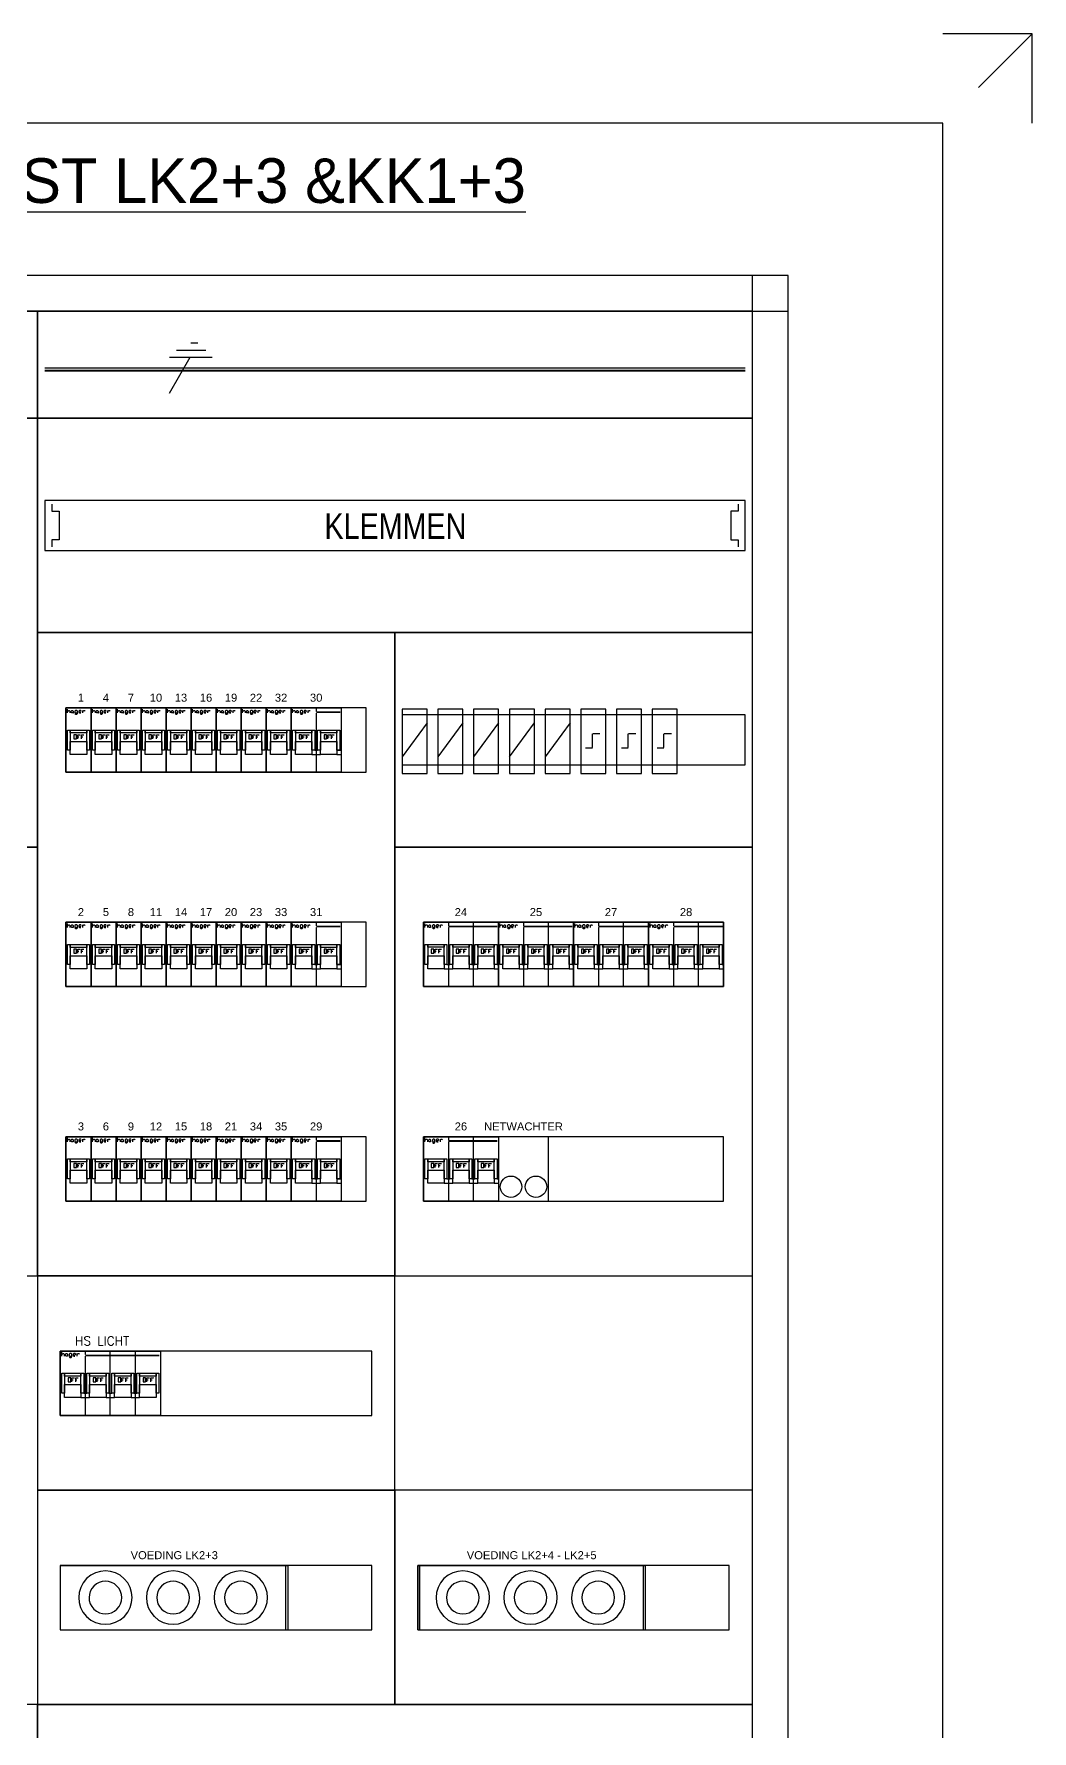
# Model space of a CAD drawing. Header units: millimetres. Extents: x 0 to 420, y 0 to 297.
# Drawn here: x 308.3 to 420, y 107 to 297 of the extents above; entities that cross this region are included whole.
import ezdxf
from ezdxf.enums import TextEntityAlignment as Align

# ---------------------------------------------------------------- set-up
doc = ezdxf.new("R2010")
doc.units = ezdxf.units.MM
doc.layers.get('0').update_dxf_attribs({"linetype": 'CONTINUOUS'})
for name, color, linetype in [('00kad018', 1, 'CONTINUOUS'), ('00kad070', 5, 'CONTINUOUS'), ('BL$2----_KADER', 7, 'CONTINUOUS'), ('KAST AANZICHT', 1, 'CONTINUOUS'), ('Kast-aanzicht', 1, 'CONTINUOUS')]:
    doc.layers.add(name, color=color, linetype=linetype)
doc.styles.add('BURO-050', font='BUROFONT.shx', dxfattribs={"height": 5})
doc.styles.add('GREEN', font='txt')
doc.styles.add('NOOTER', font='arial.ttf')
doc.styles.add('ROMANS', font='romans', dxfattribs={"height": 2})

# ---------------------------------------------------------------- blocks, each defined once
blk = doc.blocks.new('a3-windesheim-hor')
at = {"layer": '00kad018', "color": 1}
for p, q in [((420, 297), (410, 297)), ((420, 297), (414, 291)), ((420, 287), (420, 297))]:
    blk.add_line(p, q, dxfattribs=at)
at = {"layer": '00kad070', "color": 5}
for p, q in [((410, 287), (20, 287)), ((410, 10), (410, 287))]:
    blk.add_line(p, q, dxfattribs=at)
blk = doc.blocks.new('HAG08')
at = {"color": 0}
for p, q in [((-16.5, -3.5), (-16.5, -0.8)), ((-16.5, -0.8), (-16.5, -0.8)), ((-16.5, -2.6), (-15.6, -1.7)), ((-15.6, -1.7), (-15.2, -1.7)), ((-15.2, -1.7), (-14.7, -2.2)), ((-14.7, -2.2), (-14.7, -3.5)), ((-14.7, -3.5), (-14.7, -3.5)), ((-13.8, -2.2), (-13.4, -1.7)), ((-13.8, -3.1), (-13.8, -2.2)), ((-13.4, -3.5), (-13.8, -3.1)), ((-13.4, -1.7), (-13, -1.7)), ((-13, -3.5), (-13.4, -3.5)), ((-13, -1.7), (-12.5, -2.2)), ((-12.5, -3.1), (-13, -3.5)), ((-12.5, -2.2), (-12.5, -3.1)), ((-12.5, -3.1), (-12.1, -3.5)), ((-12.1, -3.5), (-12.1, -3.5)), ((-10.7, -1.7), (-11.2, -2.2)), ((-11.2, -2.2), (-11.2, -3.1)), ((-11.2, -3.1), (-10.7, -3.5)), ((-11.2, -3.9), (-10.7, -4.4)), ((-9.9, -1.7), (-10.7, -1.7)), ((-10.7, -3.5), (-9.4, -3.5)), ((-10.7, -4.4), (-9.9, -4.4)), ((-9.4, -2.2), (-9.9, -1.7)), ((-9.9, -4.4), (-9.4, -3.9)), ((-9.4, -3.9), (-9.4, -2.2)), ((-9.4, -3.5), (-9.4, -3.5)), ((-8.1, -1.7), (-8.5, -2.2)), ((-8.5, -2.2), (-8.5, -3.1)), ((-8.5, -2.6), (-7.2, -2.6)), ((-8.5, -3.1), (-8.1, -3.5)), ((-7.2, -1.7), (-8.1, -1.7)), ((-8.1, -3.5), (-7.2, -3.5)), ((-6.8, -2.2), (-7.2, -1.7)), ((-7.2, -2.6), (-6.8, -2.2)), ((-7.2, -3.5), (-7.2, -3.5)), ((-5.9, -1.7), (-5.9, -3.5)), ((-5.9, -2.6), (-5, -1.7)), ((-5.9, -3.5), (-5.9, -3.5)), ((-5, -1.7), (-4.6, -1.7)), ((-4.6, -1.7), (-4.1, -2.2)), ((-4.1, -2.2), (-4.1, -2.2)), ((-10.2, -18.8), (-12, -18.8)), ((-12, -18.8), (-12, -21.5)), ((-12, -21.5), (-10.2, -21.5)), ((-12, -21.5), (-12, -21.5)), ((-10.2, -21.5), (-10.2, -18.8)), ((-9.3, -21.5), (-9.3, -18.8)), ((-9.3, -18.8), (-7.6, -18.8)), ((-9.3, -20.2), (-8.5, -20.2)), ((-8.5, -20.2), (-8.5, -20.2)), ((-7.6, -18.8), (-7.6, -18.8)), ((-6.7, -21.5), (-6.7, -18.8)), ((-6.7, -18.8), (-4.9, -18.8)), ((-6.7, -20.2), (-5.8, -20.2)), ((-5.8, -20.2), (-5.8, -20.2)), ((-4.9, -18.8), (-4.9, -18.8))]:
    blk.add_line(p, q, dxfattribs=at)
for points in [[(-17.5, -45), (-17.5, 0), (0, 0), (0, -45)], [(-16.5, -29.5), (-16.5, -15.5), (-14.5, -15.5), (-14.5, -29.5)], [(-14.5, -17.5), (-14.5, -15.5), (-3, -15.5), (-3, -17.5)], [(-14.5, -32.5), (-14.5, -23.5), (-3, -23.5), (-3, -32.5)], [(-3, -29.5), (-3, -15.5), (-1, -15.5), (-1, -29.5)]]:
    blk.add_lwpolyline(points, close=True, dxfattribs=at)
blk = doc.blocks.new('HAG09')
at = {"color": 0}
for p, q in [((-52.5, 0), (-52.5, -2.4)), ((-35, -2.4), (-35, 0)), ((-17.5, 0), (-17.5, -2.4)), ((-69, -3.5), (-69, -0.8)), ((-69, -0.8), (-69, -0.8)), ((-69, -2.6), (-68.1, -1.7)), ((-68.1, -1.7), (-67.6, -1.7)), ((-67.6, -1.7), (-67.2, -2.2)), ((-67.2, -2.2), (-67.2, -3.5)), ((-67.2, -3.5), (-67.2, -3.5)), ((-66.3, -2.2), (-65.9, -1.7)), ((-66.3, -3.1), (-66.3, -2.2)), ((-65.9, -3.5), (-66.3, -3.1)), ((-65.9, -1.7), (-65.4, -1.7)), ((-65.4, -3.5), (-65.9, -3.5)), ((-65.4, -1.7), (-65, -2.2)), ((-65, -3.1), (-65.4, -3.5)), ((-65, -2.2), (-65, -3.1)), ((-65, -3.1), (-64.6, -3.5)), ((-64.6, -3.5), (-64.6, -3.5)), ((-63.2, -1.7), (-63.7, -2.2)), ((-63.7, -2.2), (-63.7, -3.1)), ((-63.7, -3.1), (-63.2, -3.5)), ((-63.7, -3.9), (-63.2, -4.4)), ((-62.3, -1.7), (-63.2, -1.7)), ((-63.2, -3.5), (-61.9, -3.5)), ((-63.2, -4.4), (-62.3, -4.4)), ((-61.9, -2.2), (-62.3, -1.7)), ((-62.3, -4.4), (-61.9, -3.9)), ((-61.9, -3.9), (-61.9, -2.2)), ((-61.9, -3.5), (-61.9, -3.5)), ((-60.6, -1.7), (-61, -2.2)), ((-61, -2.2), (-61, -3.1)), ((-61, -2.6), (-59.7, -2.6)), ((-61, -3.1), (-60.6, -3.5)), ((-59.7, -1.7), (-60.6, -1.7)), ((-60.6, -3.5), (-59.7, -3.5)), ((-59.2, -2.2), (-59.7, -1.7)), ((-59.7, -2.6), (-59.2, -2.2)), ((-59.7, -3.5), (-59.7, -3.5)), ((-58.4, -1.7), (-58.4, -3.5)), ((-58.4, -2.6), (-57.5, -1.7)), ((-58.4, -3.5), (-58.4, -3.5)), ((-57.5, -1.7), (-57, -1.7)), ((-57, -1.7), (-56.6, -2.2)), ((-56.6, -2.2), (-56.6, -2.2)), ((-52.5, -3.6), (-52.5, -45)), ((-35, -45), (-35, -3.6)), ((-17.5, -3.6), (-17.5, -45)), ((-62.7, -18.8), (-64.5, -18.8)), ((-64.5, -18.8), (-64.5, -21.5)), ((-64.5, -21.5), (-62.7, -21.5)), ((-64.5, -21.5), (-64.5, -21.5)), ((-62.7, -21.5), (-62.7, -18.8)), ((-61.8, -21.5), (-61.8, -18.8)), ((-61.8, -18.8), (-60.1, -18.8)), ((-61.8, -20.2), (-60.9, -20.2)), ((-60.9, -20.2), (-60.9, -20.2)), ((-60.1, -18.8), (-60.1, -18.8)), ((-59.2, -21.5), (-59.2, -18.8)), ((-59.2, -18.8), (-57.4, -18.8)), ((-59.2, -20.2), (-58.3, -20.2)), ((-58.3, -20.2), (-58.3, -20.2)), ((-57.4, -18.8), (-57.4, -18.8)), ((-45.2, -18.8), (-47, -18.8)), ((-47, -18.8), (-47, -21.5)), ((-47, -21.5), (-45.2, -21.5)), ((-47, -21.5), (-47, -21.5)), ((-45.2, -21.5), (-45.2, -18.8)), ((-44.3, -21.5), (-44.3, -18.8)), ((-44.3, -18.8), (-42.6, -18.8)), ((-44.3, -20.2), (-43.5, -20.2)), ((-43.5, -20.2), (-43.5, -20.2)), ((-42.6, -18.8), (-42.6, -18.8)), ((-41.7, -21.5), (-41.7, -18.8)), ((-41.7, -18.8), (-39.9, -18.8)), ((-41.7, -20.2), (-40.8, -20.2)), ((-40.8, -20.2), (-40.8, -20.2)), ((-39.9, -18.8), (-39.9, -18.8)), ((-27.7, -18.8), (-29.5, -18.8)), ((-29.5, -18.8), (-29.5, -21.5)), ((-29.5, -21.5), (-27.7, -21.5)), ((-29.5, -21.5), (-29.5, -21.5)), ((-27.7, -21.5), (-27.7, -18.8)), ((-26.9, -21.5), (-26.9, -18.8)), ((-26.9, -18.8), (-25.1, -18.8)), ((-26.9, -20.2), (-26, -20.2)), ((-26, -20.2), (-26, -20.2)), ((-25.1, -18.8), (-25.1, -18.8)), ((-24.2, -21.5), (-24.2, -18.8)), ((-24.2, -18.8), (-22.4, -18.8)), ((-24.2, -20.2), (-23.3, -20.2)), ((-23.3, -20.2), (-23.3, -20.2)), ((-22.4, -18.8), (-22.4, -18.8)), ((-10.3, -18.8), (-12, -18.8)), ((-12, -18.8), (-12, -21.5)), ((-12, -21.5), (-10.3, -21.5)), ((-12, -21.5), (-12, -21.5)), ((-10.3, -21.5), (-10.3, -18.8)), ((-9.4, -21.5), (-9.4, -18.8)), ((-9.4, -18.8), (-7.6, -18.8)), ((-9.4, -20.2), (-8.5, -20.2)), ((-8.5, -20.2), (-8.5, -20.2)), ((-7.6, -18.8), (-7.6, -18.8)), ((-6.7, -21.5), (-6.7, -18.8)), ((-6.7, -18.8), (-4.9, -18.8)), ((-6.7, -20.2), (-5.8, -20.2)), ((-5.8, -20.2), (-5.8, -20.2)), ((-4.9, -18.8), (-5, -18.8)), ((-55.5, -32.5), (-49.5, -32.5)), ((-53.5, -29.5), (-51.5, -29.5)), ((-38, -32.5), (-32, -32.5)), ((-36, -29.5), (-34, -29.5)), ((-20.5, -32.5), (-14.5, -32.5)), ((-18.5, -29.5), (-16.5, -29.5))]:
    blk.add_line(p, q, dxfattribs=at)
for points in [[(-70, -45), (-70, 0), (0, 0), (0, -45)], [(-69, -29.5), (-69, -15.5), (-67, -15.5), (-67, -29.5)], [(-67, -17.5), (-67, -15.5), (-55.5, -15.5), (-55.5, -17.5)], [(-67, -32.5), (-67, -23.5), (-55.5, -23.5), (-55.5, -32.5)], [(-55.5, -29.5), (-55.5, -15.5), (-53.5, -15.5), (-53.5, -29.5)], [(-51.5, -29.5), (-51.5, -15.5), (-49.5, -15.5), (-49.5, -29.5)], [(-49.5, -17.5), (-49.5, -15.5), (-38, -15.5), (-38, -17.5)], [(-49.5, -32.5), (-49.5, -23.5), (-38, -23.5), (-38, -32.5)], [(-38, -29.5), (-38, -15.5), (-36, -15.5), (-36, -29.5)], [(-34, -29.5), (-34, -15.5), (-32, -15.5), (-32, -29.5)], [(-32, -17.5), (-32, -15.5), (-20.5, -15.5), (-20.5, -17.5)], [(-32, -32.5), (-32, -23.5), (-20.5, -23.5), (-20.5, -32.5)], [(-20.5, -29.5), (-20.5, -15.5), (-18.5, -15.5), (-18.5, -29.5)], [(-16.5, -29.5), (-16.5, -15.5), (-14.5, -15.5), (-14.5, -29.5)], [(-14.5, -17.5), (-14.5, -15.5), (-3, -15.5), (-3, -17.5)], [(-14.5, -32.5), (-14.5, -23.5), (-3, -23.5), (-3, -32.5)], [(-3, -29.5), (-3, -15.5), (-1, -15.5), (-1, -29.5)]]:
    blk.add_lwpolyline(points, close=True, dxfattribs=at)
at = {"color": 0, "const_width": 1.2}
blk.add_lwpolyline([(-52.5, -3), (-0.7, -3)], dxfattribs=at)
blk = doc.blocks.new('HAG07')
at = {"color": 0}
for p, q in [((0.22, 8.85), (0.22, 9.42)), ((0.22, 9.42), (0.22, 9.42)), ((0.22, 9.04), (0.41, 9.23)), ((0.41, 9.23), (0.5, 9.23)), ((0.5, 9.23), (0.6, 9.14)), ((0.6, 9.14), (0.6, 8.85)), ((0.6, 8.85), (0.6, 8.85)), ((0.79, 9.14), (0.88, 9.23)), ((0.79, 8.95), (0.79, 9.14)), ((0.88, 8.85), (0.79, 8.95)), ((0.88, 9.23), (0.97, 9.23)), ((0.97, 8.85), (0.88, 8.85)), ((0.97, 9.23), (1.07, 9.14)), ((1.07, 8.95), (0.97, 8.85)), ((1.07, 9.14), (1.07, 8.95)), ((1.07, 8.95), (1.16, 8.85)), ((1.16, 8.85), (1.16, 8.85)), ((1.44, 9.23), (1.35, 9.14)), ((1.35, 9.14), (1.35, 8.95)), ((1.35, 8.95), (1.44, 8.85)), ((1.35, 8.76), (1.44, 8.66)), ((1.63, 9.23), (1.44, 9.23)), ((1.44, 8.85), (1.73, 8.85)), ((1.44, 8.66), (1.63, 8.66)), ((1.73, 9.14), (1.63, 9.23)), ((1.63, 8.66), (1.73, 8.76)), ((1.73, 8.76), (1.73, 9.14)), ((1.73, 8.85), (1.73, 8.85)), ((2.01, 9.23), (1.92, 9.14)), ((1.92, 9.14), (1.92, 8.95)), ((1.92, 9.04), (2.2, 9.04)), ((1.92, 8.95), (2.01, 8.85)), ((2.2, 9.23), (2.01, 9.23)), ((2.01, 8.85), (2.2, 8.85)), ((2.29, 9.14), (2.2, 9.23)), ((2.2, 9.04), (2.29, 9.14)), ((2.2, 8.85), (2.2, 8.85)), ((2.48, 9.23), (2.48, 8.85)), ((2.48, 9.04), (2.67, 9.23)), ((2.48, 8.85), (2.48, 8.85)), ((2.67, 9.23), (2.76, 9.23)), ((2.76, 9.23), (2.86, 9.14)), ((2.86, 9.14), (2.86, 9.14)), ((3.73, 9.6), (3.73, 9.09)), ((3.73, 8.83), (3.73, 0)), ((7.47, 9.09), (7.47, 9.6)), ((7.47, 0), (7.47, 8.83)), ((1.56, 5.58), (1.18, 5.58)), ((1.18, 5.58), (1.18, 5.01)), ((1.56, 5.01), (1.56, 5.58)), ((1.74, 5.01), (1.74, 5.58)), ((1.74, 5.58), (2.12, 5.58)), ((1.74, 5.3), (1.93, 5.3)), ((1.93, 5.3), (1.93, 5.3)), ((2.12, 5.58), (2.12, 5.58)), ((2.31, 5.01), (2.31, 5.58)), ((2.31, 5.58), (2.69, 5.58)), ((2.31, 5.3), (2.5, 5.3)), ((2.5, 5.3), (2.5, 5.3)), ((2.69, 5.58), (2.69, 5.58)), ((5.29, 5.58), (4.91, 5.58)), ((4.91, 5.58), (4.91, 5.01)), ((5.29, 5.01), (5.29, 5.58)), ((5.47, 5.01), (5.47, 5.58)), ((5.47, 5.58), (5.85, 5.58)), ((5.47, 5.3), (5.66, 5.3)), ((5.66, 5.3), (5.66, 5.3)), ((5.85, 5.58), (5.85, 5.58)), ((6.04, 5.01), (6.04, 5.58)), ((6.04, 5.58), (6.42, 5.58)), ((6.04, 5.3), (6.23, 5.3)), ((6.23, 5.3), (6.23, 5.3)), ((6.42, 5.58), (6.42, 5.58)), ((9.02, 5.58), (8.64, 5.58)), ((8.64, 5.58), (8.64, 5.01)), ((9.02, 5.01), (9.02, 5.58)), ((9.2, 5.01), (9.2, 5.58)), ((9.2, 5.58), (9.58, 5.58)), ((9.2, 5.3), (9.39, 5.3)), ((9.39, 5.3), (9.39, 5.3)), ((9.58, 5.58), (9.58, 5.58)), ((9.77, 5.01), (9.77, 5.58)), ((9.77, 5.58), (10.15, 5.58)), ((9.77, 5.3), (9.96, 5.3)), ((9.96, 5.3), (9.96, 5.3)), ((10.15, 5.58), (10.15, 5.58)), ((1.18, 5.01), (1.56, 5.01)), ((1.18, 5.01), (1.18, 5.01)), ((3.09, 2.67), (4.37, 2.67)), ((3.52, 3.31), (3.95, 3.31)), ((4.91, 5.01), (5.29, 5.01)), ((4.91, 5.01), (4.91, 5.01)), ((6.83, 2.67), (8.11, 2.67)), ((7.25, 3.31), (7.68, 3.31)), ((8.64, 5.01), (9.02, 5.01)), ((8.64, 5.01), (8.64, 5.01)), ((10.56, 2.67), (11.2, 2.67)), ((10.99, 3.31), (11.2, 3.31))]:
    blk.add_line(p, q, dxfattribs=at)
for points in [[(0, 0), (0, 9.6), (11.2, 9.6), (11.2, 0)], [(0.21, 3.31), (0.21, 6.29), (0.64, 6.29), (0.64, 3.31)], [(0.64, 5.87), (0.64, 6.29), (3.09, 6.29), (3.09, 5.87)], [(3.09, 3.31), (3.09, 6.29), (3.52, 6.29), (3.52, 3.31)], [(3.95, 3.31), (3.95, 6.29), (4.37, 6.29), (4.37, 3.31)], [(4.37, 5.87), (4.37, 6.29), (6.83, 6.29), (6.83, 5.87)], [(6.83, 3.31), (6.83, 6.29), (7.25, 6.29), (7.25, 3.31)], [(7.68, 3.31), (7.68, 6.29), (8.11, 6.29), (8.11, 3.31)], [(8.11, 5.87), (8.11, 6.29), (10.56, 6.29), (10.56, 5.87)], [(10.56, 3.31), (10.56, 6.29), (10.99, 6.29), (10.99, 3.31)], [(0.64, 2.67), (0.64, 4.59), (3.09, 4.59), (3.09, 2.67)], [(4.37, 2.67), (4.37, 4.59), (6.83, 4.59), (6.83, 2.67)], [(8.11, 2.67), (8.11, 4.59), (10.56, 4.59), (10.56, 2.67)]]:
    blk.add_lwpolyline(points, close=True, dxfattribs=at)
at = {"color": 0, "const_width": 0.256}
blk.add_lwpolyline([(3.73, 8.96), (11.05, 8.96)], dxfattribs=at)
blk = doc.blocks.new('HAG04')
at = {"color": 0}
for p, q in [((0.21, 8.3), (0.21, 8.83)), ((0.21, 8.83), (0.21, 8.83)), ((0.21, 8.48), (0.38, 8.65)), ((0.38, 8.65), (0.47, 8.65)), ((0.47, 8.65), (0.56, 8.57)), ((0.56, 8.57), (0.56, 8.3)), ((0.56, 8.3), (0.56, 8.3)), ((0.74, 8.57), (0.82, 8.65)), ((0.74, 8.39), (0.74, 8.57)), ((0.82, 8.3), (0.74, 8.39)), ((0.82, 8.65), (0.91, 8.65)), ((0.91, 8.3), (0.82, 8.3)), ((0.91, 8.65), (1, 8.57)), ((1, 8.39), (0.91, 8.3)), ((1, 8.57), (1, 8.39)), ((1, 8.39), (1.09, 8.3)), ((1.09, 8.3), (1.09, 8.3)), ((1.35, 8.65), (1.27, 8.57)), ((1.27, 8.57), (1.27, 8.39)), ((1.27, 8.39), (1.35, 8.3)), ((1.27, 8.21), (1.35, 8.12)), ((1.53, 8.65), (1.35, 8.65)), ((1.35, 8.3), (1.62, 8.3)), ((1.35, 8.12), (1.53, 8.12)), ((1.62, 8.57), (1.53, 8.65)), ((1.53, 8.12), (1.62, 8.21)), ((1.62, 8.21), (1.62, 8.57)), ((1.62, 8.3), (1.62, 8.3)), ((1.88, 8.65), (1.8, 8.57)), ((1.8, 8.57), (1.8, 8.39)), ((1.8, 8.48), (2.06, 8.48)), ((1.8, 8.39), (1.88, 8.3)), ((2.06, 8.65), (1.88, 8.65)), ((1.88, 8.3), (2.06, 8.3)), ((2.15, 8.57), (2.06, 8.65)), ((2.06, 8.48), (2.15, 8.57)), ((2.06, 8.3), (2.06, 8.3)), ((2.33, 8.65), (2.33, 8.3)), ((2.33, 8.48), (2.5, 8.65)), ((2.33, 8.3), (2.33, 8.3)), ((2.5, 8.65), (2.59, 8.65)), ((2.59, 8.65), (2.68, 8.57)), ((2.68, 8.57), (2.68, 8.57)), ((3.5, 9), (3.5, 8.52)), ((3.5, 8.28), (3.5, 0)), ((1.46, 5.23), (1.11, 5.23)), ((1.11, 5.23), (1.11, 4.7)), ((1.46, 4.7), (1.46, 5.23)), ((1.64, 4.7), (1.64, 5.23)), ((1.64, 5.23), (1.99, 5.23)), ((1.64, 4.97), (1.81, 4.97)), ((1.81, 4.97), (1.81, 4.97)), ((1.99, 5.23), (1.99, 5.23)), ((2.17, 4.7), (2.17, 5.23)), ((2.17, 5.23), (2.52, 5.23)), ((2.17, 4.97), (2.34, 4.97)), ((2.34, 4.97), (2.34, 4.97)), ((2.52, 5.23), (2.52, 5.23)), ((4.96, 5.23), (4.6, 5.23)), ((4.6, 5.23), (4.6, 4.7)), ((4.96, 4.7), (4.96, 5.23)), ((5.13, 4.7), (5.13, 5.23)), ((5.13, 5.23), (5.49, 5.23)), ((5.13, 4.97), (5.31, 4.97)), ((5.31, 4.97), (5.31, 4.97)), ((5.49, 5.23), (5.48, 5.23)), ((5.66, 4.7), (5.66, 5.23)), ((5.66, 5.23), (6.02, 5.23)), ((5.66, 4.97), (5.84, 4.97)), ((5.84, 4.97), (5.84, 4.97)), ((6.02, 5.23), (6.02, 5.23)), ((1.11, 4.7), (1.1, 4.7)), ((1.11, 4.7), (1.46, 4.7)), ((2.9, 2.5), (4.1, 2.5)), ((3.3, 3.1), (3.7, 3.1)), ((4.6, 4.7), (4.96, 4.7)), ((4.6, 4.7), (4.6, 4.7)), ((6.4, 3.1), (7, 3.1)), ((6.4, 2.5), (7, 2.5))]:
    blk.add_line(p, q, dxfattribs=at)
for points in [[(0, 0), (0, 9), (7, 9), (7, 0)], [(0.2, 3.1), (0.2, 5.9), (0.6, 5.9), (0.6, 3.1)], [(0.6, 5.5), (0.6, 5.9), (2.9, 5.9), (2.9, 5.5)], [(2.9, 3.1), (2.9, 5.9), (3.3, 5.9), (3.3, 3.1)], [(3.7, 3.1), (3.7, 5.9), (4.1, 5.9), (4.1, 3.1)], [(4.1, 5.5), (4.1, 5.9), (6.4, 5.9), (6.4, 5.5)], [(6.4, 3.1), (6.4, 5.9), (6.8, 5.9), (6.8, 3.1)], [(0.6, 2.5), (0.6, 4.3), (2.9, 4.3), (2.9, 2.5)], [(4.1, 2.5), (4.1, 4.3), (6.4, 4.3), (6.4, 2.5)]]:
    blk.add_lwpolyline(points, close=True, dxfattribs=at)
at = {"color": 0, "const_width": 0.24}
blk.add_lwpolyline([(3.5, 8.4), (6.86, 8.4)], dxfattribs=at)

msp = doc.modelspace()

# ---------------------------------------------------------------- linework, layer by layer
at = {"layer": 'KAST AANZICHT', "color": 1, "linetype": 'Continuous'}
for p, q in [((392.7, 269.97), (184.7, 269.97)), ((388.7, 93.97), (388.7, 269.97)), ((392.7, 93.97), (392.7, 269.97)), ((184.7, 265.97), (392.7, 265.97)), ((325.85, 262.4), (326.65, 262.4)), ((323.45, 256.8), (325.78, 260.83)), ((323.45, 260.8), (328.25, 260.8)), ((324.25, 261.6), (327.54, 261.6)), ((387.9, 259.58), (309.5, 259.58)), ((387.9, 259.31), (309.5, 259.31)), ((387.9, 259.23), (309.5, 259.23)), ((310.3, 244.37), (310.3, 243.57)), ((310.3, 243.57), (311.1, 243.57)), ((311.1, 243.57), (311.1, 240.37)), ((387.1, 243.57), (386.3, 243.57)), ((386.3, 243.57), (386.3, 240.37)), ((387.1, 244.37), (387.1, 243.57)), ((311.1, 240.37), (310.3, 240.37)), ((310.3, 240.37), (310.3, 239.57)), ((386.3, 240.37), (387.1, 240.37)), ((387.1, 240.37), (387.1, 239.57)), ((334.28, 214.34), (334.28, 221.54)), ((334.28, 214.34), (334.28, 221.54)), ((337.08, 214.34), (337.08, 221.54)), ((349.53, 216.06), (352.33, 219.87)), ((353.53, 216.06), (356.33, 219.87)), ((357.53, 216.06), (360.33, 219.87)), ((361.53, 216.06), (364.33, 219.87)), ((365.53, 216.06), (368.33, 219.87)), ((370.79, 217.12), (370.79, 218.66)), ((370.84, 218.69), (371.64, 218.69)), ((374.79, 217.12), (374.79, 218.66)), ((374.84, 218.69), (375.64, 218.69)), ((378.79, 217.12), (378.79, 218.66)), ((378.84, 218.69), (379.64, 218.69)), ((370.04, 217.09), (370.79, 217.09)), ((374.04, 217.09), (374.79, 217.09)), ((378.04, 217.09), (378.79, 217.09)), ((334.28, 190.34), (334.28, 197.54)), ((334.28, 190.34), (334.28, 197.54)), ((331.48, 166.34), (331.48, 173.54)), ((331.48, 166.34), (331.48, 173.54))]:
    msp.add_line(p, q, dxfattribs=at)
at = {"layer": 'KAST AANZICHT', "linetype": 'Continuous'}
for p, q in [((311.24, 125.54), (336.75, 125.54)), ((336.5, 118.34), (336.5, 125.54)), ((336.75, 118.34), (336.75, 125.54)), ((351.24, 118.34), (351.24, 125.54)), ((351.24, 125.54), (376.75, 125.54)), ((351.49, 118.34), (351.49, 125.54)), ((376.5, 118.34), (376.5, 125.54)), ((376.75, 118.34), (376.75, 125.54)), ((311.24, 118.34), (336.75, 118.34)), ((351.24, 118.34), (376.75, 118.34))]:
    msp.add_line(p, q, dxfattribs=at)
at = {"layer": 'KAST AANZICHT', "color": 1, "linetype": 'Continuous'}
for points in [[(228.7, 253.97), (308.7, 253.97), (308.7, 265.97), (228.7, 265.97)], [(308.7, 253.97), (388.7, 253.97), (388.7, 265.97), (308.7, 265.97)], [(228.7, 205.97), (308.7, 205.97), (308.7, 253.97), (228.7, 253.97)], [(308.7, 229.97), (388.7, 229.97), (388.7, 253.97), (308.7, 253.97)], [(309.5, 239.17), (387.9, 239.17), (387.9, 244.77), (309.5, 244.77)], [(308.7, 157.97), (348.7, 157.97), (348.7, 229.97), (308.7, 229.97)], [(348.7, 205.97), (388.7, 205.97), (388.7, 229.97), (348.7, 229.97)], [(311.88, 214.34), (345.48, 214.34), (345.48, 221.54), (311.88, 221.54)], [(349.5, 214.22), (352.3, 214.22), (352.3, 221.42), (349.5, 221.42)], [(349.5, 215.17), (387.9, 215.17), (387.9, 220.77), (349.5, 220.77)], [(349.5, 215.17), (387.9, 215.17), (387.9, 220.77), (349.5, 220.77)], [(353.5, 214.22), (356.3, 214.22), (356.3, 221.42), (353.5, 221.42)], [(357.5, 214.22), (360.3, 214.22), (360.3, 221.42), (357.5, 221.42)], [(361.5, 214.22), (364.3, 214.22), (364.3, 221.42), (361.5, 221.42)], [(365.5, 214.22), (368.3, 214.22), (368.3, 221.42), (365.5, 221.42)], [(369.5, 214.22), (372.3, 214.22), (372.3, 221.42), (369.5, 221.42)], [(373.5, 214.22), (376.3, 214.22), (376.3, 221.42), (373.5, 221.42)], [(377.5, 214.22), (380.3, 214.22), (380.3, 221.42), (377.5, 221.42)], [(228.7, 157.97), (308.7, 157.97), (308.7, 205.97), (228.7, 205.97)], [(348.7, 157.97), (388.7, 157.97), (388.7, 205.97), (348.7, 205.97)], [(311.88, 190.34), (345.48, 190.34), (345.48, 197.54), (311.88, 197.54)], [(351.88, 190.34), (385.48, 190.34), (385.48, 197.54), (351.88, 197.54)], [(311.88, 166.34), (345.48, 166.34), (345.48, 173.54), (311.88, 173.54)], [(351.88, 166.34), (385.48, 166.34), (385.48, 173.54), (351.88, 173.54)], [(360.28, 166.34), (365.88, 166.34), (365.88, 173.54), (360.28, 173.54)], [(308.7, 133.97), (348.7, 133.97), (348.7, 157.97), (308.7, 157.97)], [(311.24, 142.34), (346.12, 142.34), (346.12, 149.54), (311.24, 149.54)], [(308.7, 109.97), (348.7, 109.97), (348.7, 133.97), (308.7, 133.97)], [(348.7, 109.97), (388.7, 109.97), (388.7, 133.97), (348.7, 133.97)], [(311.24, 118.34), (346.12, 118.34), (346.12, 125.54), (311.24, 125.54)], [(351.24, 118.34), (386.12, 118.34), (386.12, 125.54), (351.24, 125.54)], [(228.7, 97.97), (308.7, 97.97), (308.7, 109.97), (228.7, 109.97)], [(308.7, 97.97), (388.7, 97.97), (388.7, 109.97), (308.7, 109.97)]]:
    msp.add_lwpolyline(points, close=True, dxfattribs=at)
at = {"layer": 'KAST AANZICHT'}
for centre in [(361.68, 167.94), (364.48, 167.94)]:
    msp.add_circle(centre, 1.2, dxfattribs=at)
at = {"layer": 'KAST AANZICHT', "linetype": 'Continuous'}
for centre, radius, start, end in [((316.29, 121.94), 2.99, 225.4999, 224.5495), ((316.29, 121.94), 1.83, 225.4269, 224.6462), ((323.87, 121.94), 2.99, 225.4999, 224.5495), ((323.87, 121.94), 1.83, 225.4269, 224.6462), ((331.45, 121.94), 2.99, 225.4999, 224.5495), ((331.45, 121.94), 1.83, 225.4269, 224.6462), ((356.29, 121.94), 2.99, 225.4999, 224.5495), ((356.29, 121.94), 1.83, 225.4269, 224.6462), ((363.87, 121.94), 2.99, 225.4999, 224.5495), ((363.87, 121.94), 1.83, 225.4269, 224.6462), ((371.45, 121.94), 2.99, 225.4999, 224.5495), ((371.45, 121.94), 1.83, 225.4269, 224.6462)]:
    msp.add_arc(centre, radius, start, end, dxfattribs=at)

# ---------------------------------------------------------------- block references
at = {"layer": 'BL$2----_KADER'}
msp.add_blockref('a3-windesheim-hor', (0, 0), dxfattribs=at)
at = {"layer": 'KAST AANZICHT'}
for name, p, xscale, yscale, zscale in [('HAG08', (314.68, 221.54), 0.160000000000025, 0.160000000000025, 0.160000000000025), ('HAG08', (317.48, 221.54), 0.160000000000025, 0.160000000000025, 0.160000000000025), ('HAG08', (320.28, 221.54), 0.160000000000025, 0.160000000000025, 0.160000000000025), ('HAG08', (323.08, 221.54), 0.160000000000025, 0.160000000000025, 0.160000000000025), ('HAG08', (325.88, 221.54), 0.160000000000025, 0.160000000000025, 0.160000000000025), ('HAG08', (328.68, 221.54), 0.160000000000025, 0.160000000000025, 0.160000000000025), ('HAG08', (331.48, 221.54), 0.160000000000025, 0.160000000000025, 0.160000000000025), ('HAG08', (334.28, 221.54), 0.160000000000025, 0.160000000000025, 0.160000000000025), ('HAG08', (337.08, 221.54), 0.160000000000025, 0.160000000000025, 0.160000000000025), ('HAG04', (337.08, 214.34), 0.8000000000000114, 0.8000000000000114, 0.8000000000000114), ('HAG08', (314.68, 197.54), 0.160000000000025, 0.160000000000025, 0.160000000000025), ('HAG08', (317.48, 197.54), 0.160000000000025, 0.160000000000025, 0.160000000000025), ('HAG08', (320.28, 197.54), 0.160000000000025, 0.160000000000025, 0.160000000000025), ('HAG08', (323.08, 197.54), 0.160000000000025, 0.160000000000025, 0.160000000000025), ('HAG08', (325.88, 197.54), 0.160000000000025, 0.160000000000025, 0.160000000000025), ('HAG08', (328.68, 197.54), 0.160000000000025, 0.160000000000025, 0.160000000000025), ('HAG08', (331.48, 197.54), 0.160000000000025, 0.160000000000025, 0.160000000000025), ('HAG08', (334.28, 197.54), 0.160000000000025, 0.160000000000025, 0.160000000000025), ('HAG08', (337.08, 197.54), 0.160000000000025, 0.160000000000025, 0.160000000000025), ('HAG04', (337.08, 190.34), 0.8000000000000114, 0.8000000000000114, 0.8000000000000114), ('HAG07', (351.88, 190.34), 0.75, 0.75, 0.75), ('HAG07', (360.28, 190.34), 0.75, 0.75, 0.75), ('HAG07', (368.68, 190.34), 0.75, 0.75, 0.75), ('HAG07', (377.08, 190.34), 0.75, 0.75, 0.75), ('HAG08', (314.68, 173.54), 0.160000000000025, 0.160000000000025, 0.160000000000025), ('HAG08', (317.48, 173.54), 0.160000000000025, 0.160000000000025, 0.160000000000025), ('HAG08', (320.28, 173.54), 0.160000000000025, 0.160000000000025, 0.160000000000025), ('HAG08', (323.08, 173.54), 0.160000000000025, 0.160000000000025, 0.160000000000025), ('HAG08', (325.88, 173.54), 0.160000000000025, 0.160000000000025, 0.160000000000025), ('HAG08', (328.68, 173.54), 0.160000000000025, 0.160000000000025, 0.160000000000025), ('HAG08', (331.48, 173.54), 0.160000000000025, 0.160000000000025, 0.160000000000025), ('HAG08', (334.28, 173.54), 0.160000000000025, 0.160000000000025, 0.160000000000025), ('HAG08', (337.08, 173.54), 0.160000000000025, 0.160000000000025, 0.160000000000025), ('HAG04', (337.08, 166.34), 0.8000000000000114, 0.8000000000000114, 0.8000000000000114), ('HAG07', (351.88, 166.34), 0.75, 0.75, 0.75), ('HAG09', (322.44, 149.54), 0.160000000000025, 0.160000000000025, 0.160000000000025)]:
    msp.add_blockref(name, p, dxfattribs=dict(at, xscale=xscale, yscale=yscale, zscale=zscale))

# ---------------------------------------------------------------- texts
at = {"layer": 'KAST AANZICHT', "color": 1, "linetype": 'Continuous', "style": 'GREEN', "width": 0.833333}
msp.add_text('KLEMMEN', height=2.88, dxfattribs=at).set_placement((340.81, 240.46))
at = {"layer": 'KAST AANZICHT', "style": 'NOOTER'}
for s, height, p in [('1', 0.896, (313.55, 222.69)), ('4', 0.896, (316.35, 222.69)), ('7', 0.896, (319.15, 222.69)), ('10', 0.896, (321.95, 222.69)), ('13', 0.896, (324.75, 222.69)), ('16', 0.896, (327.55, 222.69)), ('19', 0.896, (330.35, 222.69)), ('22', 0.896, (333.15, 222.69)), ('32', 0.896, (335.95, 222.69)), ('30', 0.896, (339.88, 222.69)), ('2', 0.896, (313.55, 198.69)), ('5', 0.896, (316.35, 198.69)), ('8', 0.896, (319.15, 198.69)), ('11', 0.896, (321.95, 198.69)), ('14', 0.896, (324.75, 198.69)), ('17', 0.896, (327.55, 198.69)), ('20', 0.896, (330.35, 198.69)), ('23', 0.896, (333.15, 198.69)), ('33', 0.896, (335.95, 198.69)), ('31', 0.896, (339.88, 198.69)), ('24', 0.896, (356.08, 198.69)), ('25', 0.896, (364.48, 198.69)), ('27', 0.896, (372.88, 198.69)), ('28', 0.896, (381.28, 198.69)), ('3', 0.896, (313.55, 174.69)), ('6', 0.896, (316.35, 174.69)), ('9', 0.896, (319.15, 174.69)), ('12', 0.896, (321.95, 174.69)), ('15', 0.896, (324.75, 174.69)), ('18', 0.896, (327.55, 174.69)), ('21', 0.896, (330.35, 174.69)), ('34', 0.896, (333.15, 174.69)), ('35', 0.896, (335.95, 174.69)), ('29', 0.896, (339.88, 174.69)), ('26', 0.896, (356.08, 174.69)), ('NETWACHTER', 0.896, (363.08, 174.69)), ('VOEDING LK2+3', 0.8957, (324, 126.69)), ('VOEDING LK2+4 - LK2+5', 0.8957, (364, 126.69))]:
    msp.add_text(s, height=height, dxfattribs=at).set_placement(p, align=Align.MIDDLE)
at = {"layer": 'KAST AANZICHT', "style": 'ROMANS'}
msp.add_text('HS LICHT', height=0.996, dxfattribs=at).set_placement((312.9, 150.18))
at = {"layer": 'Kast-aanzicht', "color": 4, "style": 'BURO-050'}
msp.add_text('%%UAANZICHT KAST LK2+3 &KK1+3', height=5, dxfattribs=at).set_placement((262.65, 278.08))

doc.saveas('drawing.dxf')
